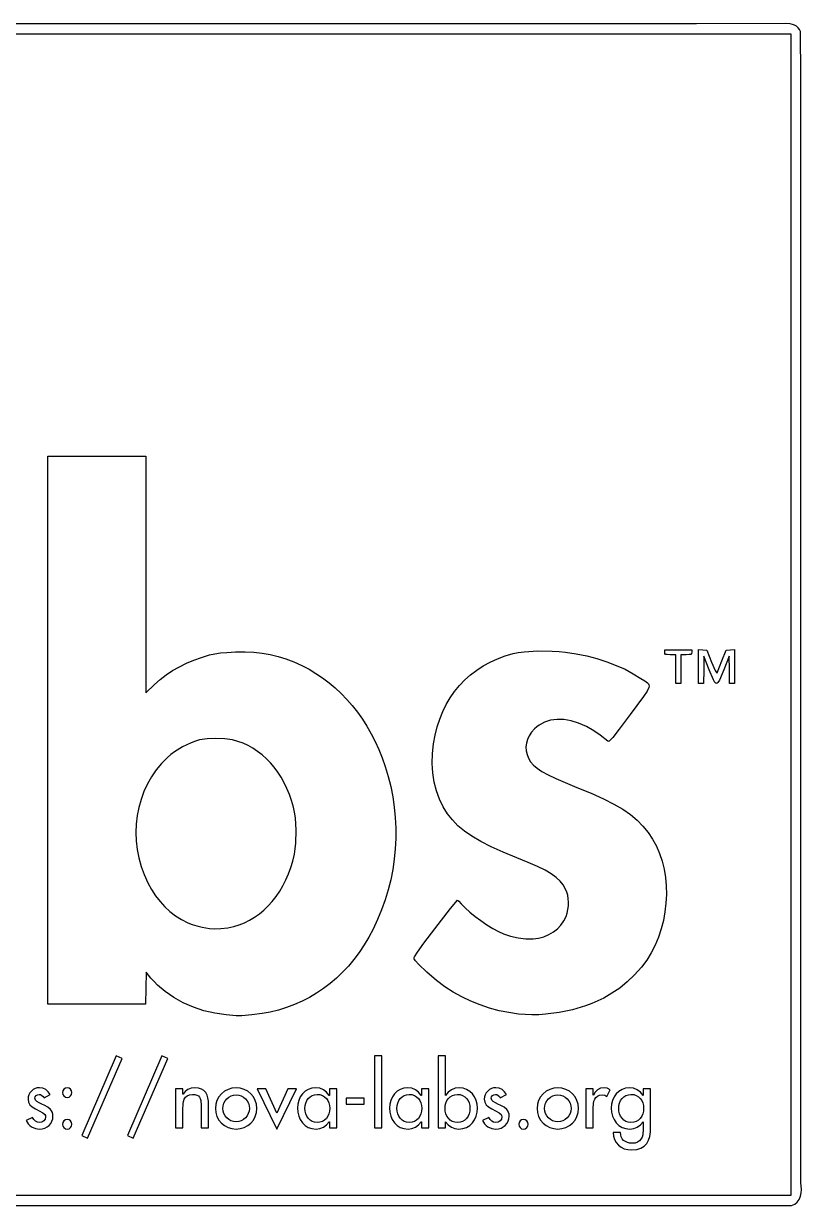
# Model space of a CAD drawing. Extents: x -345 to 336, y -177 to 157.
# Drawn here: x 116.1 to 336, y -176.7 to 157.4 of the extents above; entities that cross this region are included whole.
import ezdxf

# ---------------------------------------------------------------- set-up
doc = ezdxf.new("R2010")
doc.units = 0
for name, color, linetype in [('border', 7, 'CONTINUOUS'), ('gray', 7, 'CONTINUOUS'), ('orange', 7, 'CONTINUOUS')]:
    doc.layers.add(name, color=color, linetype=linetype)

msp = doc.modelspace()

# ---------------------------------------------------------------- linework, layer by layer
at = {"layer": 'border', "color": 1}
for p, q in [((230.922695, 157.359684), (-342.18245, 157.342045)), ((281.264281, 157.352064), (230.922695, 157.359684)), ((306.434998, 157.358076), (281.264281, 157.352064)), ((331.605467, 157.439045), (306.434998, 157.358076)), ((331.604197, 157.438975), (331.604197, 157.439031)), ((332.864121, 157.375351), (331.604197, 157.438975)), ((333.489864, 157.228265), (332.864121, 157.375351)), ((334.086426, 157.000207), (333.489864, 157.228265)), ((-341.99099, 154.541752), (333.096221, 154.541752)), ((333.096221, 154.541752), (333.096221, -173.879035)), ((334.633965, 156.688091), (334.086426, 157.000207)), ((335.112727, 156.288823), (334.633965, 156.688091)), ((335.502843, 155.799314), (335.112727, 156.288823)), ((335.784585, 155.216475), (335.502843, 155.799314)), ((335.882657, 142.45955), (335.784585, 155.216475)), ((335.910033, 129.694106), (335.882657, 142.45955)), ((335.923862, 104.160683), (335.910033, 129.694106)), ((335.923862, -33.065493), (335.923862, 104.160683)), ((335.856298, -170.291589), (335.923862, -33.065493)), ((335.993796, -171.207654), (335.856298, -170.291589)), ((335.764801, -174.146886), (335.968199, -173.183972)), ((335.968199, -173.183972), (336.037823, -172.187982)), ((336.037823, -172.187982), (335.993796, -171.207654)), ((333.096221, -173.879035), (-341.99099, -173.879035)), ((-60.895202, -176.703255), (333.210464, -176.694506)), ((333.210464, -176.694506), (334.150434, -176.350562)), ((334.150434, -176.350562), (334.876055, -175.778836)), ((334.876055, -175.778836), (335.407452, -175.028068)), ((335.407452, -175.028068), (335.764801, -174.146886))]:
    msp.add_line(p, q, dxfattribs=at)
at = {"layer": 'gray', "color": 7}
for p, q in [((297.402419, -20.294994), (297.402419, -19.589438)), ((297.402419, -19.589438), (301.212419, -19.589438)), ((301.212419, -19.589438), (305.022419, -19.589438)), ((305.022419, -19.589438), (305.022419, -20.294994)), ((306.997975, -24.370904), (306.997975, -19.556898)), ((306.997975, -19.556898), (308.158896, -19.643681)), ((308.158896, -19.643681), (309.319789, -19.730465)), ((309.319789, -19.730465), (310.674653, -23.117131)), ((313.588174, -22.693883), (314.808926, -19.730549)), ((314.808926, -19.730549), (315.983451, -19.643766)), ((315.983451, -19.643766), (317.157975, -19.556983)), ((317.157975, -19.556983), (317.157975, -24.370988)), ((297.438572, -20.686662), (297.402419, -20.294994)), ((297.628197, -20.897905), (297.438572, -20.686662)), ((298.092989, -20.984096), (297.628197, -20.897905)), ((298.954642, -21.000465), (298.092989, -20.984096)), ((300.506864, -21.000465), (298.954642, -21.000465)), ((300.506864, -25.092687), (300.506864, -21.000465)), ((303.470197, -21.000465), (301.917975, -21.000465)), ((301.917975, -21.000465), (301.917975, -25.092687)), ((304.33185, -20.984096), (303.470197, -21.000465)), ((304.796642, -20.897905), (304.33185, -20.984096)), ((304.986267, -20.686662), (304.796642, -20.897905)), ((305.022419, -20.294994), (304.986267, -20.686662)), ((308.443658, -21.423883), (308.426443, -25.304438)), ((309.939775, -25.233883), (308.443658, -21.423883)), ((310.674653, -23.117131), (311.701829, -25.451024)), ((312.198456, -26.080549), (313.588174, -22.693883)), ((315.605753, -21.435651), (314.072919, -25.323262)), ((315.684267, -25.310337), (315.605753, -21.435651)), ((300.506864, -29.184909), (300.506864, -25.092687)), ((300.506864, -25.092687), (300.506864, -25.092687)), ((301.917975, -25.092687), (301.917975, -29.184909)), ((306.998116, -24.370988), (306.997975, -24.370988)), ((306.998116, -29.184994), (306.998116, -24.370988)), ((308.426443, -25.304438), (308.409227, -29.184994)), ((311.159511, -28.140066), (309.939775, -25.233883)), ((311.701829, -25.451024), (312.031493, -26.008046)), ((312.031493, -26.008046), (312.137185, -26.108489)), ((312.137185, -26.108489), (312.198456, -26.080549)), ((314.072919, -25.323262), (312.867858, -28.176981)), ((315.762781, -29.184994), (315.684267, -25.310337)), ((317.157975, -24.370988), (317.157975, -29.184994)), ((301.212419, -29.184909), (300.506864, -29.184909)), ((301.917975, -29.184909), (301.212419, -29.184909)), ((307.703672, -29.184994), (306.998116, -29.184994)), ((308.409227, -29.184994), (307.703672, -29.184994)), ((311.610841, -28.869752), (311.159511, -28.140066)), ((311.81644, -29.054184), (311.610841, -28.869752)), ((312.01614, -29.118502), (311.81644, -29.054184)), ((312.21553, -29.06282), (312.01614, -29.118502)), ((312.420226, -28.887249), (312.21553, -29.06282)), ((312.867858, -28.176981), (312.420226, -28.887249)), ((316.460378, -29.184994), (315.762781, -29.184994)), ((317.157975, -29.184994), (316.460378, -29.184994)), ((142.320614, -134.415021), (132.576389, -156.949477)), ((134.239147, -157.699342), (144.006948, -135.164913)), ((144.006948, -135.164913), (142.320614, -134.415021)), ((155.222346, -134.415021), (145.478144, -156.949477)), ((147.140885, -157.699342), (156.908709, -135.164913)), ((156.908709, -135.164913), (155.222346, -134.415021)), ((217.420653, -134.415021), (215.312538, -134.415021)), ((215.312538, -134.415021), (215.312538, -154.747692)), ((217.420653, -154.747692), (217.420653, -134.415021)), ((235.417202, -134.415021), (233.309087, -134.415021)), ((233.309087, -134.415021), (233.309087, -154.747692)), ((235.417202, -145.61182), (235.417202, -134.415021)), ((119.966887, -143.515079), (119.371722, -143.688504)), ((120.610393, -143.457251), (119.966887, -143.515079)), ((121.544261, -143.583151), (120.610393, -143.457251)), ((122.378591, -143.960877), (121.544261, -143.583151)), ((127.930707, -143.559754), (127.491609, -143.867207)), ((128.451661, -143.457251), (127.930707, -143.559754)), ((128.973148, -143.559754), (128.451661, -143.457251)), ((128.451661, -143.457251), (128.451661, -143.457251)), ((129.41243, -143.867207), (128.973148, -143.559754)), ((163.541947, -143.574402), (162.607904, -143.925825)), ((164.540506, -143.457251), (163.541947, -143.574402)), ((165.573665, -143.545079), (164.540506, -143.457251)), ((166.425609, -143.80859), (165.573665, -143.545079)), ((175.050348, -143.568503), (173.943755, -143.902259)), ((176.215559, -143.457251), (175.050348, -143.568503)), ((177.395615, -143.568503), (176.215559, -143.457251)), ((176.215559, -143.457251), (176.215559, -143.457251)), ((178.499527, -143.902259), (177.395615, -143.568503)), ((197.616866, -143.571438), (196.60366, -143.914028)), ((198.735707, -143.457251), (197.616866, -143.571438)), ((199.874672, -143.600677), (198.735707, -143.457251)), ((200.90244, -144.030924), (199.874672, -143.600677)), ((223.649128, -143.571438), (222.635894, -143.914028)), ((224.76797, -143.457251), (223.649128, -143.571438)), ((225.906906, -143.600677), (224.76797, -143.457251)), ((226.934703, -144.030924), (225.906906, -143.600677)), ((238.143469, -143.600677), (237.1157, -144.030924)), ((239.282433, -143.457251), (238.143469, -143.600677)), ((240.383579, -143.574402), (239.282433, -143.457251)), ((241.390887, -143.925825), (240.383579, -143.574402)), ((248.984358, -143.515079), (248.38918, -143.688504)), ((249.627853, -143.457251), (248.984358, -143.515079)), ((250.561698, -143.583151), (249.627853, -143.457251)), ((251.396032, -143.960877), (250.561698, -143.583151)), ((266.003064, -143.568503), (264.89647, -143.902259)), ((267.168303, -143.457251), (266.003064, -143.568503)), ((268.348358, -143.568503), (267.168303, -143.457251)), ((267.168303, -143.457251), (267.168303, -143.457251)), ((269.452271, -143.902259), (268.348358, -143.568503)), ((279.271628, -143.597826), (278.425498, -144.019494)), ((280.240892, -143.457251), (279.271628, -143.597826)), ((281.119253, -143.591815), (280.240892, -143.457251)), ((281.974414, -143.995534), (281.119253, -143.591815)), ((286.344625, -143.574402), (285.337459, -143.925825)), ((287.445236, -143.457251), (286.344625, -143.574402)), ((288.584172, -143.600677), (287.445236, -143.457251)), ((289.61194, -144.030924), (288.584172, -143.600677)), ((117.437095, -146.00061), (117.377808, -146.642637)), ((117.377808, -146.642637), (117.50666, -147.559295)), ((117.61496, -145.40989), (117.437095, -146.00061)), ((117.911403, -144.870423), (117.61496, -145.40989)), ((118.326422, -144.382263), (117.911403, -144.870423)), ((118.8249, -143.977584), (118.326422, -144.382263)), ((119.371722, -143.688504), (118.8249, -143.977584)), ((119.345095, -146.408901), (119.432931, -145.995812)), ((119.470997, -146.921106), (119.345095, -146.408901)), ((119.432931, -145.995812), (119.696447, -145.647211)), ((119.848712, -147.333912), (119.470997, -146.921106)), ((119.696447, -145.647211), (120.071298, -145.409975)), ((120.071298, -145.409975), (120.493155, -145.330896)), ((120.493155, -145.330896), (120.923764, -145.398263)), ((120.923764, -145.398263), (121.324892, -145.60039)), ((121.324892, -145.60039), (121.661496, -145.907956)), ((121.661496, -145.907956), (121.898565, -146.291666)), ((121.898565, -146.291666), (123.608505, -145.378056)), ((123.078342, -144.566977), (122.378591, -143.960877)), ((123.608505, -145.378056), (123.078342, -144.566977)), ((127.192975, -144.30928), (127.093432, -144.815474)), ((127.093432, -144.815474), (127.192975, -145.336964)), ((127.491609, -143.867207), (127.192975, -144.30928)), ((127.192975, -145.336964), (127.491609, -145.776243)), ((127.491609, -145.776243), (127.930707, -146.074891)), ((127.930707, -146.074891), (128.451661, -146.17443)), ((128.451661, -146.17443), (128.973148, -146.074891)), ((128.973148, -146.074891), (129.41243, -145.776243)), ((129.711058, -144.30928), (129.41243, -143.867207)), ((129.41243, -145.776243), (129.711058, -145.336964)), ((129.810606, -144.815474), (129.711058, -144.30928)), ((129.711058, -145.336964), (129.810606, -144.815474)), ((161.190697, -143.785363), (159.082582, -143.785363)), ((159.082582, -143.785363), (159.082582, -154.747692)), ((161.190697, -145.260821), (161.190697, -143.785363)), ((161.237151, -145.260821), (161.190697, -145.260821)), ((161.814324, -144.493882), (161.237151, -145.260821)), ((161.354753, -147.337045), (161.553833, -146.701622)), ((161.553833, -146.701622), (161.88169, -146.142257)), ((162.607904, -143.925825), (161.814324, -144.493882)), ((161.88169, -146.142257), (162.373434, -145.705829)), ((162.373434, -145.705829), (163.043881, -145.424622)), ((163.043881, -145.424622), (163.907876, -145.330896)), ((163.907876, -145.330896), (164.592265, -145.378479)), ((164.592265, -145.378479), (165.146352, -145.521227)), ((165.146352, -145.521227), (165.570194, -145.75914)), ((165.570194, -145.75914), (165.863733, -146.092219)), ((165.863733, -146.092219), (166.063574, -146.526305)), ((166.063574, -146.526305), (166.206322, -147.067297)), ((167.10791, -144.233137), (166.425609, -143.80859)), ((167.632278, -144.804044), (167.10791, -144.233137)), ((168.010174, -145.500851), (167.632278, -144.804044)), ((168.253139, -146.303096), (168.010174, -145.500851)), ((168.384739, -147.207928), (168.253139, -146.303096)), ((170.804823, -147.005801), (170.470785, -148.109713)), ((171.340876, -146.007327), (170.804823, -147.005801)), ((172.058313, -145.143586), (171.340876, -146.007327)), ((172.933738, -144.435095), (172.058313, -145.143586)), ((173.943755, -143.902259), (172.933738, -144.435095)), ((173.109252, -147.17265), (173.568823, -146.595816)), ((173.568823, -146.595816), (174.127905, -146.118663)), ((174.127905, -146.118663), (174.775125, -145.764446)), ((174.775125, -145.764446), (175.480878, -145.544906)), ((175.480878, -145.544906), (176.215559, -145.471725)), ((176.215559, -145.471725), (176.965452, -145.544906)), ((176.215559, -145.471725), (176.215559, -145.471725)), ((176.965452, -145.544906), (177.668157, -145.764446)), ((177.668157, -145.764446), (178.30931, -146.118663)), ((178.30931, -146.118663), (178.874488, -146.595816)), ((179.500965, -144.435095), (178.499527, -143.902259)), ((178.874488, -146.595816), (179.340126, -147.17265)), ((180.373539, -145.143586), (179.500965, -144.435095)), ((181.090892, -146.007327), (180.373539, -145.143586)), ((181.626691, -147.005801), (181.090892, -146.007327)), ((181.960418, -148.109713), (181.626691, -147.005801)), ((184.580118, -143.785363), (182.213939, -143.785363)), ((182.213939, -143.785363), (187.718344, -155.122286)), ((187.718344, -150.625131), (184.580118, -143.785363)), ((187.718344, -155.122286), (193.24705, -143.785363)), ((190.88087, -143.785363), (187.718344, -150.625131)), ((193.24705, -143.785363), (190.88087, -143.785363)), ((194.364, -146.045681), (193.921871, -147.029394)), ((194.964118, -145.178976), (194.364, -146.045681)), ((195.713559, -144.45866), (194.964118, -145.178976)), ((196.60366, -143.914028), (195.713559, -144.45866)), ((196.20042, -147.09868), (196.615456, -146.490378)), ((196.615456, -146.490378), (197.128593, -145.983112)), ((197.128593, -145.983112), (197.719369, -145.620767)), ((197.719369, -145.620767), (198.387812, -145.403371)), ((198.387812, -145.403371), (199.133895, -145.330896)), ((199.133895, -145.330896), (199.911332, -145.401904)), ((199.911332, -145.401904), (200.603821, -145.614953)), ((200.603821, -145.614953), (201.211304, -145.970045)), ((201.795476, -144.712999), (200.90244, -144.030924)), ((201.211304, -145.970045), (201.733839, -146.467151)), ((201.733839, -146.467151), (202.153842, -147.0682)), ((202.530185, -145.61182), (201.795476, -144.712999)), ((202.577373, -145.61182), (202.530185, -145.61182)), ((204.685488, -143.785363), (202.577373, -143.785363)), ((202.577373, -143.785363), (202.577373, -145.61182)), ((204.685488, -154.747692), (204.685488, -143.785363)), ((207.324012, -146.361713), (207.324012, -148.118829)), ((212.453824, -146.361713), (207.324012, -146.361713)), ((212.453824, -148.118829), (212.453824, -146.361713)), ((220.396263, -146.045681), (219.954105, -147.029394)), ((220.99638, -145.178976), (220.396263, -146.045681)), ((221.745821, -144.45866), (220.99638, -145.178976)), ((222.635894, -143.914028), (221.745821, -144.45866)), ((222.232683, -147.09868), (222.647691, -146.490378)), ((222.647691, -146.490378), (223.160827, -145.983112)), ((223.160827, -145.983112), (223.751603, -145.620767)), ((223.751603, -145.620767), (224.420046, -145.403371)), ((224.420046, -145.403371), (225.166129, -145.330896)), ((225.166129, -145.330896), (225.943566, -145.401904)), ((225.943566, -145.401904), (226.636055, -145.614953)), ((226.636055, -145.614953), (227.243538, -145.970045)), ((227.827738, -144.712999), (226.934703, -144.030924)), ((227.243538, -145.970045), (227.766073, -146.467151)), ((227.766073, -146.467151), (228.186076, -147.0682)), ((228.562419, -145.61182), (227.827738, -144.712999)), ((228.609607, -145.61182), (228.562419, -145.61182)), ((230.717722, -143.785363), (228.609607, -143.785363)), ((228.609607, -143.785363), (228.609607, -145.61182)), ((230.717722, -154.747692), (230.717722, -143.785363)), ((235.464361, -145.61182), (235.417202, -145.61182)), ((236.216766, -144.712999), (235.464361, -145.61182)), ((235.83427, -147.09868), (236.249278, -146.490378)), ((237.1157, -144.030924), (236.216766, -144.712999)), ((236.249278, -146.490378), (236.762358, -145.983112)), ((236.762358, -145.983112), (237.353021, -145.620767)), ((237.353021, -145.620767), (238.021238, -145.403371)), ((238.021238, -145.403371), (238.76701, -145.330896)), ((238.76701, -145.330896), (239.544476, -145.401904)), ((239.544476, -145.401904), (240.237021, -145.614953)), ((240.237021, -145.614953), (240.844618, -145.970045)), ((240.844618, -145.970045), (241.367293, -146.467151)), ((241.367293, -146.467151), (241.787466, -147.0682)), ((242.280988, -144.476384), (241.390887, -143.925825)), ((243.030429, -145.190773), (242.280988, -144.476384)), ((243.630546, -146.048616), (243.030429, -145.190773)), ((244.072675, -147.029394), (243.630546, -146.048616)), ((246.454546, -146.00061), (246.395251, -146.642637)), ((246.395251, -146.642637), (246.524114, -147.559295)), ((246.632403, -145.40989), (246.454546, -146.00061)), ((246.928849, -144.870423), (246.632403, -145.40989)), ((247.343885, -144.382263), (246.928849, -144.870423)), ((247.842374, -143.977584), (247.343885, -144.382263)), ((248.38918, -143.688504), (247.842374, -143.977584)), ((248.362538, -146.408901), (248.450394, -145.995812)), ((248.488437, -146.921106), (248.362538, -146.408901)), ((248.450394, -145.995812), (248.713904, -145.647211)), ((248.866163, -147.333912), (248.488437, -146.921106)), ((248.713904, -145.647211), (249.088752, -145.409975)), ((249.088752, -145.409975), (249.51059, -145.330896)), ((249.51059, -145.330896), (249.941204, -145.398263)), ((249.941204, -145.398263), (250.342327, -145.60039)), ((250.342327, -145.60039), (250.678933, -145.907956)), ((250.678933, -145.907956), (250.916, -146.291666)), ((250.916, -146.291666), (252.625956, -145.378056)), ((252.095802, -144.566977), (251.396032, -143.960877)), ((252.625956, -145.378056), (252.095802, -144.566977)), ((261.757538, -147.005801), (261.423528, -148.109713)), ((262.293591, -146.007327), (261.757538, -147.005801)), ((263.011028, -145.143586), (262.293591, -146.007327)), ((263.886453, -144.435095), (263.011028, -145.143586)), ((264.89647, -143.902259), (263.886453, -144.435095)), ((264.061967, -147.17265), (264.521538, -146.595816)), ((264.521538, -146.595816), (265.080648, -146.118663)), ((265.080648, -146.118663), (265.727869, -145.764446)), ((265.727869, -145.764446), (266.433622, -145.544906)), ((266.433622, -145.544906), (267.168303, -145.471725)), ((267.168303, -145.471725), (267.918167, -145.544906)), ((267.168303, -145.471725), (267.168303, -145.471725)), ((267.918167, -145.544906), (268.620872, -145.764446)), ((268.620872, -145.764446), (269.262025, -146.118663)), ((269.262025, -146.118663), (269.827203, -146.595816)), ((270.45368, -144.435095), (269.452271, -143.902259)), ((269.827203, -146.595816), (270.292841, -147.17265)), ((271.326254, -145.143586), (270.45368, -144.435095)), ((272.043607, -146.007327), (271.326254, -145.143586)), ((272.579406, -147.005801), (272.043607, -146.007327)), ((272.913134, -148.109713), (272.579406, -147.005801)), ((277.172008, -143.785363), (275.063893, -143.785363)), ((275.063893, -143.785363), (275.063893, -154.747692)), ((277.172008, -145.565367), (277.172008, -143.785363)), ((277.242789, -145.565367), (277.172008, -145.565367)), ((277.737553, -144.687063), (277.242789, -145.565367)), ((277.400326, -147.281024), (277.617016, -146.701283)), ((277.617016, -146.701283), (277.939144, -146.203556)), ((278.425498, -144.019494), (277.737553, -144.687063)), ((277.939144, -146.203556), (278.390136, -145.811267)), ((278.390136, -145.811267), (278.981645, -145.556618)), ((278.981645, -145.556618), (279.72547, -145.471725)), ((279.72547, -145.471725), (280.433904, -145.582893)), ((280.433904, -145.582893), (281.013645, -145.916366)), ((281.013645, -145.916366), (281.974414, -143.995534)), ((283.097207, -146.048616), (282.654965, -147.029394)), ((283.697578, -145.190773), (283.097207, -146.048616)), ((284.447302, -144.476384), (283.697578, -145.190773)), ((285.337459, -143.925825), (284.447302, -144.476384)), ((284.933712, -147.09868), (285.348889, -146.490378)), ((285.348889, -146.490378), (285.862138, -145.983112)), ((285.862138, -145.983112), (286.452914, -145.620767)), ((286.452914, -145.620767), (287.121188, -145.403371)), ((287.121188, -145.403371), (287.866988, -145.330896)), ((287.866988, -145.330896), (288.644454, -145.401904)), ((288.644454, -145.401904), (289.336999, -145.614953)), ((289.336999, -145.614953), (289.944596, -145.970045)), ((290.510874, -144.724796), (289.61194, -144.030924)), ((289.944596, -145.970045), (290.467271, -146.467151)), ((290.467271, -146.467151), (290.887444, -147.0682)), ((291.263279, -145.659008), (290.510874, -144.724796)), ((291.310466, -145.659008), (291.263279, -145.659008)), ((293.418582, -143.785363), (291.310466, -143.785363)), ((291.310466, -143.785363), (291.310466, -145.659008)), ((293.418582, -154.536816), (293.418582, -143.785363)), ((117.50666, -147.559295), (117.893219, -148.247494)), ((117.893219, -148.247494), (118.549098, -148.824384)), ((118.549098, -148.824384), (119.485921, -149.407004)), ((119.485921, -149.407004), (121.546854, -150.507896)), ((120.495924, -147.723351), (119.848712, -147.333912)), ((121.430333, -148.165311), (120.495924, -147.723351)), ((121.898565, -148.376187), (121.430333, -148.165311)), ((122.946631, -148.956097), (121.898565, -148.376187)), ((123.748972, -149.61788), (122.946631, -148.956097)), ((124.046237, -149.998513), (123.748972, -149.61788)), ((124.258572, -150.437651), (124.046237, -149.998513)), ((161.190697, -149.711522), (161.249315, -148.001594)), ((161.190697, -154.747692), (161.190697, -149.711522)), ((161.249315, -148.001594), (161.354753, -147.337045)), ((166.206322, -147.067297), (166.32051, -148.469828)), ((166.32051, -148.469828), (166.32051, -154.747692)), ((168.428625, -148.21247), (168.384739, -147.207928)), ((168.428625, -154.747692), (168.428625, -148.21247)), ((170.470785, -148.109713), (170.359448, -149.289769)), ((170.359448, -149.289769), (170.470785, -150.469824)), ((172.467564, -149.289769), (172.540828, -148.537392)), ((172.540828, -150.027864), (172.467564, -149.289769)), ((172.540828, -148.537392), (172.760651, -147.825741)), ((172.760651, -150.742366), (172.540828, -150.027864)), ((172.760651, -147.825741), (173.109252, -147.17265)), ((179.340126, -147.17265), (179.682631, -147.825741)), ((179.890375, -150.027864), (179.670834, -150.742366)), ((179.682631, -147.825741), (179.893338, -148.537392)), ((179.963555, -149.289769), (179.890375, -150.027864)), ((179.893338, -148.537392), (179.963555, -149.289769)), ((182.07167, -149.289769), (181.960418, -148.109713)), ((181.960418, -150.469824), (182.07167, -149.289769)), ((193.649498, -148.092215), (193.558708, -149.196127)), ((193.558708, -149.196127), (193.646563, -150.343756)), ((193.646563, -150.343756), (193.910074, -151.444705)), ((193.921871, -147.029394), (193.649498, -148.092215)), ((195.666823, -149.266175), (195.726118, -148.486592)), ((195.725384, -150.056849), (195.666823, -149.266175)), ((195.901124, -150.788905), (195.725384, -150.056849)), ((195.726118, -148.486592), (195.903974, -147.764075)), ((195.903974, -147.764075), (196.20042, -147.09868)), ((202.153842, -147.0682), (202.453872, -147.735063)), ((202.453872, -147.735063), (202.633874, -148.467712)), ((202.634579, -150.076012), (202.456723, -150.818397)), ((202.633874, -148.467712), (202.693874, -149.266175)), ((202.693874, -149.266175), (202.634579, -150.076012)), ((207.324012, -148.118829), (212.453824, -148.118829)), ((219.681761, -148.092215), (219.59097, -149.196127)), ((219.59097, -149.196127), (219.678798, -150.343756)), ((219.678798, -150.343756), (219.942308, -151.444705)), ((219.954105, -147.029394), (219.681761, -148.092215)), ((221.699085, -149.266175), (221.75838, -148.486592)), ((221.757646, -150.056849), (221.699085, -149.266175)), ((221.933386, -150.788905), (221.757646, -150.056849)), ((221.75838, -148.486592), (221.936237, -147.764075)), ((221.936237, -147.764075), (222.232683, -147.09868)), ((228.186076, -147.0682), (228.486106, -147.735063)), ((228.486106, -147.735063), (228.666108, -148.467712)), ((228.666842, -150.076012), (228.488957, -150.818397)), ((228.666108, -148.467712), (228.726136, -149.266175)), ((228.726136, -149.266175), (228.666842, -150.076012)), ((235.300672, -149.266175), (235.359967, -148.486592)), ((235.359234, -150.056849), (235.300672, -149.266175)), ((235.534889, -150.788905), (235.359234, -150.056849)), ((235.359967, -148.486592), (235.537824, -147.764075)), ((235.537824, -147.764075), (235.83427, -147.09868)), ((241.787466, -147.0682), (242.087609, -147.735063)), ((242.087609, -147.735063), (242.267695, -148.467712)), ((242.268429, -150.076012), (242.090544, -150.818397)), ((242.267695, -148.467712), (242.327724, -149.266175)), ((242.327724, -149.266175), (242.268429, -150.076012)), ((244.34502, -148.092215), (244.072675, -147.029394)), ((244.084472, -151.468298), (244.347983, -150.361423)), ((244.435839, -149.196127), (244.34502, -148.092215)), ((244.347983, -150.361423), (244.435839, -149.196127)), ((246.524114, -147.559295), (246.910674, -148.247494)), ((246.910674, -148.247494), (247.566558, -148.824384)), ((247.566558, -148.824384), (248.503367, -149.407004)), ((248.503367, -149.407004), (250.564294, -150.507896)), ((249.513384, -147.723351), (248.866163, -147.333912)), ((250.447793, -148.165311), (249.513384, -147.723351)), ((250.916, -148.376187), (250.447793, -148.165311)), ((251.96406, -148.956097), (250.916, -148.376187)), ((252.766418, -149.61788), (251.96406, -148.956097)), ((253.063683, -149.998513), (252.766418, -149.61788)), ((253.276027, -150.437651), (253.063683, -149.998513)), ((261.423528, -148.109713), (261.312192, -149.289769)), ((261.312192, -149.289769), (261.423528, -150.469824)), ((263.420307, -149.289769), (263.493572, -148.537392)), ((263.493572, -150.027864), (263.420307, -149.289769)), ((263.493572, -148.537392), (263.713395, -147.825741)), ((263.713395, -150.742366), (263.493572, -150.027864)), ((263.713395, -147.825741), (264.061967, -147.17265)), ((270.292841, -147.17265), (270.635346, -147.825741)), ((270.84309, -150.027864), (270.623549, -150.742366)), ((270.635346, -147.825741), (270.846053, -148.537392)), ((270.916298, -149.289769), (270.84309, -150.027864)), ((270.846053, -148.537392), (270.916298, -149.289769)), ((273.024414, -149.289769), (272.913134, -148.109713)), ((272.913134, -150.469824), (273.024414, -149.289769)), ((277.172008, -149.359816), (277.265649, -147.919382)), ((277.172008, -154.747692), (277.172008, -149.359816)), ((277.265649, -147.919382), (277.400326, -147.281024)), ((282.382592, -148.092215), (282.291801, -149.196127)), ((282.291801, -149.196127), (282.379657, -150.358488)), ((282.379657, -150.358488), (282.643168, -151.456502)), ((282.654965, -147.029394), (282.382592, -148.092215)), ((284.399917, -149.266175), (284.45924, -148.486592)), ((284.458478, -150.056849), (284.399917, -149.266175)), ((284.634218, -150.788905), (284.458478, -150.056849)), ((284.45924, -148.486592), (284.637181, -147.764075)), ((284.637181, -147.764075), (284.933712, -147.09868)), ((290.887444, -147.0682), (291.187587, -147.735063)), ((291.187587, -147.735063), (291.367673, -148.467712)), ((291.368407, -150.076012), (291.190522, -150.818397)), ((291.367673, -148.467712), (291.427702, -149.266175)), ((291.427702, -149.266175), (291.368407, -150.076012)), ((118.665981, -151.843231), (116.862394, -152.663171)), ((116.862394, -152.663171), (117.114247, -153.196853)), ((117.114247, -153.196853), (117.448042, -153.673357)), ((117.448042, -153.673357), (117.863775, -154.092739)), ((119.061117, -152.443376), (118.665981, -151.843231)), ((119.497359, -152.885506), (119.061117, -152.443376)), ((120.015629, -153.15785), (119.497359, -152.885506)), ((120.656858, -153.248641), (120.015629, -153.15785)), ((121.303979, -153.140239), (120.656858, -153.248641)), ((121.839948, -152.815091), (121.303979, -153.140239)), ((121.546854, -150.507896), (122.144477, -151.03472)), ((122.20023, -152.32013), (121.839948, -152.815091)), ((122.144477, -151.03472), (122.276362, -151.324619)), ((122.320329, -151.702402), (122.20023, -152.32013)), ((122.276362, -151.324619), (122.320329, -151.702402)), ((123.31577, -154.091808), (123.784352, -153.55584)), ((123.784352, -153.55584), (124.13571, -152.932326)), ((124.13571, -152.932326), (124.355256, -152.238483)), ((124.385973, -150.935322), (124.258572, -150.437651)), ((124.355256, -152.238483), (124.428445, -151.491525)), ((124.428445, -151.491525), (124.385973, -150.935322)), ((127.192975, -153.257333), (127.093432, -153.764063)), ((127.491609, -152.815091), (127.192975, -153.257333)), ((127.930707, -152.50761), (127.491609, -152.815091)), ((128.451661, -152.405107), (127.930707, -152.50761)), ((128.973148, -152.50761), (128.451661, -152.405107)), ((128.451661, -152.405107), (128.451661, -152.405107)), ((129.41243, -152.815091), (128.973148, -152.50761)), ((129.711058, -153.257333), (129.41243, -152.815091)), ((129.810606, -153.764063), (129.711058, -153.257333)), ((170.470785, -150.469824), (170.804823, -151.573737)), ((170.804823, -151.573737), (171.340876, -152.572211)), ((171.340876, -152.572211), (172.058313, -153.435952)), ((172.058313, -153.435952), (172.933738, -154.144471)), ((173.109252, -151.401101), (172.760651, -150.742366)), ((173.568823, -151.971924), (173.109252, -151.401101)), ((174.12497, -152.443179), (173.568823, -151.971924)), ((174.763328, -152.803294), (174.12497, -152.443179)), ((175.466118, -153.031697), (174.763328, -152.803294)), ((176.215559, -153.107812), (175.466118, -153.031697)), ((176.965452, -153.031697), (176.215559, -153.107812)), ((177.668157, -152.803294), (176.965452, -153.031697)), ((178.306346, -152.443179), (177.668157, -152.803294)), ((178.862691, -151.971924), (178.306346, -152.443179)), ((179.322431, -151.401101), (178.862691, -151.971924)), ((179.670834, -150.742366), (179.322431, -151.401101)), ((179.500965, -154.144471), (180.373539, -153.435952)), ((180.373539, -153.435952), (181.090892, -152.572211)), ((181.090892, -152.572211), (181.626691, -151.573737)), ((181.626691, -151.573737), (181.960418, -150.469824)), ((193.910074, -151.444705), (194.343455, -152.460874)), ((194.343455, -152.460874), (194.940891, -153.354079)), ((194.940891, -153.354079), (195.696428, -154.094969)), ((196.193986, -151.462428), (195.901124, -150.788905)), ((196.604026, -152.077362), (196.193986, -151.462428)), ((197.113579, -152.589793), (196.604026, -152.077362)), ((197.70506, -152.955807), (197.113579, -152.589793)), ((198.378499, -153.175432), (197.70506, -152.955807)), ((199.133895, -153.248641), (198.378499, -153.175432)), ((199.920617, -153.1769), (199.133895, -153.248641)), ((199.133895, -153.248641), (199.133895, -153.248641)), ((200.618101, -152.961734), (199.920617, -153.1769)), ((201.226318, -152.603086), (200.618101, -152.961734)), ((201.745269, -152.100956), (201.226318, -152.603086)), ((202.160276, -151.493388), (201.745269, -152.100956)), ((201.798439, -153.898345), (202.530185, -153.037764)), ((202.456723, -150.818397), (202.160276, -151.493388)), ((202.530185, -153.037764), (202.577373, -153.037764)), ((202.577373, -153.037764), (202.577373, -154.747692)), ((219.942308, -151.444705), (220.375689, -152.460874)), ((220.375689, -152.460874), (220.973153, -153.354079)), ((220.973153, -153.354079), (221.728662, -154.094969)), ((222.226248, -151.462428), (221.933386, -150.788905)), ((222.636261, -152.077362), (222.226248, -151.462428)), ((223.145813, -152.589793), (222.636261, -152.077362)), ((223.737322, -152.955807), (223.145813, -152.589793)), ((224.410761, -153.175432), (223.737322, -152.955807)), ((225.166129, -153.248641), (224.410761, -153.175432)), ((225.95288, -153.1769), (225.166129, -153.248641)), ((225.166129, -153.248641), (225.166129, -153.248641)), ((226.650364, -152.961734), (225.95288, -153.1769)), ((227.258553, -152.603086), (226.650364, -152.961734)), ((227.777503, -152.100956), (227.258553, -152.603086)), ((228.192511, -151.493388), (227.777503, -152.100956)), ((227.830674, -153.898345), (228.562419, -153.037764)), ((228.488957, -150.818397), (228.192511, -151.493388)), ((228.562419, -153.037764), (228.609607, -153.037764)), ((228.609607, -153.037764), (228.609607, -154.747692)), ((235.417202, -154.747692), (235.417202, -153.037764)), ((235.417202, -153.037764), (235.464361, -153.037764)), ((235.464361, -153.037764), (236.19907, -153.898345)), ((235.827638, -151.462428), (235.534889, -150.788905)), ((236.237481, -152.077362), (235.827638, -151.462428)), ((236.746892, -152.589793), (236.237481, -152.077362)), ((237.338289, -152.955807), (236.746892, -152.589793)), ((238.011643, -153.175432), (237.338289, -152.955807)), ((238.76701, -153.248641), (238.011643, -153.175432)), ((239.554072, -153.1769), (238.76701, -153.248641)), ((238.76701, -153.248641), (238.76701, -153.248641)), ((240.251753, -152.961734), (239.554072, -153.1769)), ((240.860112, -152.603086), (240.251753, -152.961734)), ((241.37909, -152.100956), (240.860112, -152.603086)), ((241.794098, -151.493388), (241.37909, -152.100956)), ((242.090544, -150.818397), (241.794098, -151.493388)), ((242.315842, -154.097904), (243.065452, -153.365876)), ((243.065452, -153.365876), (243.654027, -152.481533)), ((243.654027, -152.481533), (244.084472, -151.468298)), ((247.683426, -151.843231), (245.879857, -152.663171)), ((245.879857, -152.663171), (246.131684, -153.196853)), ((246.131684, -153.196853), (246.465496, -153.673357)), ((246.465496, -153.673357), (246.881238, -154.092739)), ((248.078566, -152.443376), (247.683426, -151.843231)), ((248.514797, -152.885506), (248.078566, -152.443376)), ((249.03307, -153.15785), (248.514797, -152.885506)), ((249.674307, -153.248641), (249.03307, -153.15785)), ((250.321442, -153.140239), (249.674307, -153.248641)), ((250.857382, -152.815091), (250.321442, -153.140239)), ((250.564294, -150.507896), (251.161928, -151.03472)), ((251.217695, -152.32013), (250.857382, -152.815091)), ((251.161928, -151.03472), (251.293811, -151.324619)), ((251.337781, -151.702402), (251.217695, -152.32013)), ((251.293811, -151.324619), (251.337781, -151.702402)), ((252.333207, -154.091808), (252.801809, -153.55584)), ((252.801809, -153.55584), (253.153147, -152.932326)), ((253.153147, -152.932326), (253.372716, -152.238483)), ((253.403422, -150.935322), (253.276027, -150.437651)), ((253.372716, -152.238483), (253.445896, -151.491525)), ((253.445896, -151.491525), (253.403422, -150.935322)), ((256.210432, -153.257333), (256.110892, -153.764063)), ((256.509052, -152.815091), (256.210432, -153.257333)), ((256.948161, -152.50761), (256.509052, -152.815091)), ((257.469115, -152.405107), (256.948161, -152.50761)), ((257.990605, -152.50761), (257.469115, -152.405107)), ((257.469115, -152.405107), (257.469115, -152.405107)), ((258.429884, -152.815091), (257.990605, -152.50761)), ((258.728504, -153.257333), (258.429884, -152.815091)), ((258.828043, -153.764063), (258.728504, -153.257333)), ((261.423528, -150.469824), (261.757538, -151.573737)), ((261.757538, -151.573737), (262.293591, -152.572211)), ((262.293591, -152.572211), (263.011028, -153.435952)), ((263.011028, -153.435952), (263.886453, -154.144471)), ((264.061967, -151.401101), (263.713395, -150.742366)), ((264.521538, -151.971924), (264.061967, -151.401101)), ((265.077685, -152.443179), (264.521538, -151.971924)), ((265.716072, -152.803294), (265.077685, -152.443179)), ((266.418862, -153.031697), (265.716072, -152.803294)), ((267.168303, -153.107812), (266.418862, -153.031697)), ((267.918167, -153.031697), (267.168303, -153.107812)), ((268.620872, -152.803294), (267.918167, -153.031697)), ((269.259061, -152.443179), (268.620872, -152.803294)), ((269.815406, -151.971924), (269.259061, -152.443179)), ((270.275146, -151.401101), (269.815406, -151.971924)), ((270.623549, -150.742366), (270.275146, -151.401101)), ((270.45368, -154.144471), (271.326254, -153.435952)), ((271.326254, -153.435952), (272.043607, -152.572211)), ((272.043607, -152.572211), (272.579406, -151.573737)), ((272.579406, -151.573737), (272.913134, -150.469824)), ((282.643168, -151.456502), (283.076548, -152.463837)), ((283.076548, -152.463837), (283.673985, -153.354079)), ((283.673985, -153.354079), (284.429522, -154.094969)), ((284.92708, -151.462428), (284.634218, -150.788905)), ((285.33712, -152.077362), (284.92708, -151.462428)), ((285.846672, -152.589793), (285.33712, -152.077362)), ((286.438154, -152.955807), (285.846672, -152.589793)), ((287.111592, -153.175432), (286.438154, -152.955807)), ((287.866988, -153.248641), (287.111592, -153.175432)), ((288.65405, -153.1769), (287.866988, -153.248641)), ((287.866988, -153.248641), (287.866988, -153.248641)), ((289.351731, -152.961734), (288.65405, -153.1769)), ((289.96009, -152.603086), (289.351731, -152.961734)), ((290.479068, -152.100956), (289.96009, -152.603086)), ((290.894076, -151.493388), (290.479068, -152.100956)), ((290.52857, -153.898345), (291.263279, -153.037764)), ((291.190522, -150.818397), (290.894076, -151.493388)), ((291.263279, -153.037764), (291.310466, -153.037764)), ((291.310466, -153.037764), (291.310466, -155.122286)), ((117.863775, -154.092739), (118.361452, -154.454972)), ((118.361452, -154.454972), (119.473946, -154.955464)), ((119.473946, -154.955464), (120.0566, -155.080574)), ((120.0566, -155.080574), (120.656858, -155.122286)), ((120.656858, -155.122286), (121.391996, -155.055004)), ((121.391996, -155.055004), (122.097653, -154.853131)), ((122.097653, -154.853131), (122.747631, -154.528236)), ((122.747631, -154.528236), (123.31577, -154.091808)), ((127.093432, -153.764063), (127.192975, -154.285017)), ((127.192975, -154.285017), (127.491609, -154.724127)), ((127.491609, -154.724127), (127.930707, -155.022746)), ((127.930707, -155.022746), (128.451661, -155.122286)), ((128.451661, -155.122286), (128.973148, -155.022746)), ((128.973148, -155.022746), (129.41243, -154.724127)), ((129.41243, -154.724127), (129.711058, -154.285017)), ((129.711058, -154.285017), (129.810606, -153.764063)), ((132.576389, -156.949477), (134.239147, -157.699342)), ((145.478144, -156.949477), (147.140885, -157.699342)), ((159.082582, -154.747692), (161.190697, -154.747692)), ((166.32051, -154.747692), (168.428625, -154.747692)), ((172.933738, -154.144471), (173.943755, -154.677278)), ((173.943755, -154.677278), (175.050348, -155.011034)), ((175.050348, -155.011034), (176.215559, -155.122286)), ((176.215559, -155.122286), (177.395615, -155.011034)), ((177.395615, -155.011034), (178.499527, -154.677278)), ((178.499527, -154.677278), (179.500965, -154.144471)), ((195.696428, -154.094969), (196.604026, -154.654051)), ((196.604026, -154.654051), (197.646273, -155.00522)), ((197.646273, -155.00522), (198.805783, -155.122286)), ((198.805783, -155.122286), (199.90693, -154.981739)), ((199.90693, -154.981739), (200.914237, -154.560043)), ((200.914237, -154.560043), (201.798439, -153.898345)), ((202.577373, -154.747692), (204.685488, -154.747692)), ((215.312538, -154.747692), (217.420653, -154.747692)), ((221.728662, -154.094969), (222.636261, -154.654051)), ((222.636261, -154.654051), (223.678507, -155.00522)), ((223.678507, -155.00522), (224.838017, -155.122286)), ((224.838017, -155.122286), (225.939164, -154.981739)), ((225.939164, -154.981739), (226.9465, -154.560043)), ((226.9465, -154.560043), (227.830674, -153.898345)), ((228.609607, -154.747692), (230.717722, -154.747692)), ((233.309087, -154.747692), (235.417202, -154.747692)), ((236.19907, -153.898345), (237.092106, -154.560043)), ((237.092106, -154.560043), (238.102377, -154.981739)), ((238.102377, -154.981739), (239.188792, -155.122286)), ((239.188792, -155.122286), (240.351237, -155.00522)), ((240.351237, -155.00522), (241.402345, -154.654051)), ((241.402345, -154.654051), (242.315842, -154.097904)), ((246.881238, -154.092739), (247.378909, -154.454972)), ((247.378909, -154.454972), (248.4914, -154.955464)), ((248.4914, -154.955464), (249.074048, -155.080574)), ((249.074048, -155.080574), (249.674307, -155.122286)), ((249.674307, -155.122286), (250.409439, -155.055004)), ((250.409439, -155.055004), (251.115108, -154.853131)), ((251.115108, -154.853131), (251.765065, -154.528236)), ((251.765065, -154.528236), (252.333207, -154.091808)), ((256.110892, -153.764063), (256.210432, -154.285017)), ((256.210432, -154.285017), (256.509052, -154.724127)), ((256.509052, -154.724127), (256.948161, -155.022746)), ((256.948161, -155.022746), (257.469115, -155.122286)), ((257.469115, -155.122286), (257.990605, -155.022746)), ((257.990605, -155.022746), (258.429884, -154.724127)), ((258.429884, -154.724127), (258.728504, -154.285017)), ((258.728504, -154.285017), (258.828043, -153.764063)), ((263.886453, -154.144471), (264.89647, -154.677278)), ((264.89647, -154.677278), (266.003064, -155.011034)), ((266.003064, -155.011034), (267.168303, -155.122286)), ((267.168303, -155.122286), (268.348358, -155.011034)), ((268.348358, -155.011034), (269.452271, -154.677278)), ((269.452271, -154.677278), (270.45368, -154.144471)), ((275.063893, -154.747692), (277.172008, -154.747692)), ((284.891745, -156.059461), (282.78363, -156.059461)), ((282.78363, -156.059461), (282.895785, -157.147146)), ((284.429522, -154.094969), (285.33712, -154.654051)), ((284.948133, -156.746193), (284.891745, -156.059461)), ((285.117269, -157.353789), (284.948133, -156.746193)), ((285.33712, -154.654051), (286.379367, -155.00522)), ((286.379367, -155.00522), (287.538877, -155.122286)), ((287.538877, -155.122286), (288.625263, -154.981739)), ((288.625263, -154.981739), (289.635534, -154.560043)), ((289.635534, -154.560043), (290.52857, -153.898345)), ((291.169976, -156.75037), (290.979646, -157.420901)), ((291.310466, -155.122286), (291.169976, -156.75037)), ((293.172653, -157.207174), (293.357086, -155.953938)), ((293.357086, -155.953938), (293.418582, -154.536816)), ((282.895785, -157.147146), (283.185035, -158.114858)), ((283.185035, -158.114858), (283.651379, -158.96254)), ((283.651379, -158.96254), (284.294845, -159.690222)), ((284.294845, -159.690222), (285.080298, -160.27445)), ((285.080298, -160.27445), (285.972628, -160.691744)), ((285.399209, -157.882278), (285.117269, -157.353789)), ((285.793897, -158.331632), (285.399209, -157.882278)), ((286.280815, -158.690196), (285.793897, -158.331632)), ((286.839389, -158.946312), (286.280815, -158.690196)), ((287.46962, -159.099982), (286.839389, -158.946312)), ((288.171506, -159.151234), (287.46962, -159.099982)), ((289.029518, -159.07509), (288.171506, -159.151234)), ((289.729204, -158.846688), (289.029518, -159.07509)), ((290.279537, -158.483637), (289.729204, -158.846688)), ((290.689606, -158.003521), (290.279537, -158.483637)), ((290.678176, -160.556983), (291.618004, -159.991805)), ((290.979646, -157.420901), (290.689606, -158.003521)), ((291.618004, -159.991805), (292.329486, -159.233445)), ((292.329486, -159.233445), (292.838897, -158.299374)), ((292.838897, -158.299374), (293.172653, -157.207174)), ((285.972628, -160.691744), (286.971808, -160.942132)), ((286.971808, -160.942132), (288.077865, -161.025585)), ((288.077865, -161.025585), (289.501055, -160.908434)), ((289.501055, -160.908434), (290.678176, -160.556983))]:
    msp.add_line(p, q, dxfattribs=at)
at = {"layer": 'orange', "color": 1}
for p, q in [((122.989306, -42.308214), (122.989306, 35.16178)), ((122.989306, 35.16178), (136.818195, 35.16178)), ((136.818195, 35.16178), (150.64709, 35.16178)), ((150.64709, 35.16178), (150.64709, 1.686364)), ((150.64709, 1.686364), (150.64709, -31.78903)), ((257.648177, -20.184701), (261.500764, -19.938067)), ((261.500764, -19.938067), (265.598377, -19.960927)), ((265.598377, -19.960927), (267.567018, -20.078162)), ((162.15371, -23.395544), (164.237075, -22.515264)), ((164.237075, -22.515264), (166.414363, -21.743838)), ((166.414363, -21.743838), (168.685461, -21.081265)), ((168.685461, -21.081265), (170.227326, -20.723464)), ((170.227326, -20.723464), (171.780254, -20.483998)), ((171.780254, -20.483998), (173.629402, -20.329876)), ((173.629402, -20.329876), (176.059928, -20.228107)), ((176.059928, -20.228107), (178.732826, -20.204118)), ((178.732826, -20.204118), (181.231625, -20.308032)), ((181.231625, -20.308032), (183.596418, -20.548119)), ((183.596418, -20.548119), (185.867376, -20.93259)), ((185.867376, -20.93259), (188.08457, -21.469744)), ((188.08457, -21.469744), (190.288133, -22.167736)), ((190.288133, -22.167736), (192.518197, -23.034892)), ((192.518197, -23.034892), (194.814865, -24.079396)), ((246.093039, -24.139735), (248.057306, -23.072935)), ((248.057306, -23.072935), (250.130341, -22.139457)), ((250.130341, -22.139457), (252.309238, -21.342462)), ((252.309238, -21.342462), (254.591145, -20.685222)), ((254.591145, -20.685222), (255.985803, -20.404214)), ((255.985803, -20.404214), (257.648177, -20.184701)), ((267.567018, -20.078162), (269.390455, -20.26855)), ((269.390455, -20.26855), (272.394993, -20.742344)), ((272.394993, -20.742344), (275.347574, -21.361878)), ((275.347574, -21.361878), (278.225027, -22.119137)), ((278.225027, -22.119137), (281.004182, -23.005992)), ((281.004182, -23.005992), (283.661866, -24.0144)), ((154.760306, -28.004571), (156.467528, -26.68919)), ((156.467528, -26.68919), (158.268868, -25.482549)), ((158.268868, -25.482549), (160.1643, -24.384648)), ((160.1643, -24.384648), (162.15371, -23.395544)), ((194.814865, -24.079396), (196.826968, -25.125566)), ((196.826968, -25.125566), (198.777857, -26.282649)), ((198.777857, -26.282649), (200.665275, -27.547794)), ((240.88127, -28.107356), (242.502157, -26.660149)), ((242.502157, -26.660149), (244.240363, -25.336555)), ((244.240363, -25.336555), (246.093039, -24.139735)), ((283.661866, -24.0144), (286.174998, -25.13629)), ((286.174998, -25.13629), (288.52035, -26.36359)), ((288.52035, -26.36359), (290.674806, -27.688228)), ((150.64709, -31.78903), (153.147265, -29.428636)), ((153.147265, -29.428636), (154.760306, -28.004571)), ((200.665275, -27.547794), (202.486906, -28.918266)), ((202.486906, -28.918266), (204.240438, -30.391268)), ((238.00297, -31.35946), (239.380581, -29.674847)), ((239.380581, -29.674847), (240.88127, -28.107356)), ((290.674806, -27.688228), (291.780609, -28.399033)), ((291.780609, -28.399033), (292.555253, -28.95789)), ((292.555253, -28.95789), (292.803834, -29.229416)), ((292.803834, -29.229416), (292.952142, -29.521798)), ((292.994306, -29.854707), (292.92454, -30.247758)), ((292.952142, -29.521798), (292.994306, -29.854707)), ((204.240438, -30.391268), (205.923583, -31.964036)), ((205.923583, -31.964036), (207.534027, -33.633776)), ((235.62838, -35.067013), (236.751286, -33.157921)), ((236.751286, -33.157921), (238.00297, -31.35946)), ((291.409402, -32.813892), (287.636627, -37.912264)), ((292.425854, -31.292799), (291.409402, -32.813892)), ((292.92454, -30.247758), (292.425854, -31.292799)), ((207.534027, -33.633776), (209.069514, -35.397721)), ((209.069514, -35.397721), (210.5277, -37.25305)), ((234.637159, -37.083462), (235.62838, -35.067013)), ((210.5277, -37.25305), (211.906276, -39.197053)), ((211.906276, -39.197053), (213.203003, -41.22688)), ((233.061118, -41.425564), (233.780446, -39.204052)), ((233.780446, -39.204052), (234.637159, -37.083462)), ((263.447561, -40.065338), (261.915405, -40.887225)), ((265.136971, -39.536538), (263.447561, -40.065338)), ((266.963768, -39.301729), (265.136971, -39.536538)), ((268.908138, -39.361899), (266.963768, -39.301729)), ((270.950185, -39.717922), (268.908138, -39.361899)), ((273.070069, -40.370702), (270.950185, -39.717922)), ((287.636627, -37.912264), (284.524732, -42.080207)), ((122.989306, -119.778242), (122.989306, -42.308214)), ((213.203003, -41.22688), (214.415514, -43.339793)), ((214.415514, -43.339793), (215.541552, -45.532998)), ((232.482054, -43.744754), (233.061118, -41.425564)), ((259.735153, -42.940674), (259.082091, -43.930202)), ((260.560371, -42.001326), (259.735153, -42.940674)), ((261.214506, -41.407812), (260.560371, -42.001326)), ((261.915405, -40.887225), (261.214506, -41.407812)), ((275.247978, -41.321198), (273.070069, -40.370702)), ((277.33058, -42.511866), (275.247978, -41.321198)), ((279.167141, -43.79005), (277.33058, -42.511866)), ((284.524732, -42.080207), (282.685377, -44.427308)), ((163.482697, -45.888542), (161.05663, -47.038202)), ((164.697777, -45.441869), (163.482697, -45.888542)), ((165.886977, -45.095469), (164.697777, -45.441869)), ((167.998704, -44.762334), (165.886977, -45.095469)), ((170.52702, -44.648909), (167.998704, -44.762334)), ((173.072213, -44.75573), (170.52702, -44.648909)), ((175.234628, -45.083334), (173.072213, -44.75573)), ((176.741215, -45.507288), (175.234628, -45.083334)), ((178.204537, -46.048703), (176.741215, -45.507288)), ((179.621575, -46.704277), (178.204537, -46.048703)), ((180.989252, -47.470595), (179.621575, -46.704277)), ((215.541552, -45.532998), (216.578775, -47.803702)), ((231.747712, -48.964595), (232.046105, -46.158346)), ((232.046105, -46.158346), (232.482054, -43.744754)), ((258.30138, -46.015006), (258.17819, -47.088014)), ((258.603414, -44.958676), (258.30138, -46.015006)), ((259.082091, -43.930202), (258.603414, -44.958676)), ((281.298822, -45.480844), (279.167141, -43.79005)), ((281.478118, -45.530232), (281.298822, -45.480844)), ((281.737198, -45.409046), (281.478118, -45.530232)), ((282.685377, -44.427308), (281.737198, -45.409046)), ((156.792789, -50.051037), (155.131149, -51.748068)), ((157.734113, -49.236459), (156.792789, -50.051037)), ((158.772154, -48.455381), (157.734113, -49.236459)), ((161.05663, -47.038202), (158.772154, -48.455381)), ((182.304577, -48.344355), (180.989252, -47.470595)), ((183.564474, -49.32217), (182.304577, -48.344355)), ((184.76595, -50.400711), (183.564474, -49.32217)), ((216.578775, -47.803702), (217.524954, -50.149166)), ((231.684127, -51.720833), (231.747712, -48.964595)), ((258.17819, -47.088014), (258.236074, -48.166555)), ((258.236074, -48.166555), (258.477261, -49.239451)), ((258.477261, -49.239451), (258.904009, -50.295555)), ((155.131149, -51.748068), (153.635738, -53.573199)), ((185.90593, -51.576618), (184.76595, -50.400711)), ((186.981394, -52.846561), (185.90593, -51.576618)), ((187.989323, -54.207155), (186.981394, -52.846561)), ((217.524954, -50.149166), (218.377716, -52.566569)), ((218.377716, -52.566569), (219.235449, -55.417606)), ((231.851033, -54.405359), (231.684127, -51.720833)), ((258.904009, -50.295555), (259.498538, -51.295553)), ((259.498538, -51.295553), (260.280915, -52.22556)), ((260.280915, -52.22556), (261.316303, -53.124861)), ((261.316303, -53.124861), (262.669785, -54.032685)), ((152.308532, -55.513759), (151.151534, -57.557048)), ((153.635738, -53.573199), (152.308532, -55.513759)), ((188.926668, -55.655096), (187.989323, -54.207155)), ((189.79038, -57.186998), (188.926668, -55.655096)), ((219.235449, -55.417606), (219.948255, -58.300252)), ((232.244141, -56.996385), (231.851033, -54.405359)), ((262.669785, -54.032685), (264.406496, -54.988318)), ((264.406496, -54.988318), (266.591488, -56.031016)), ((266.591488, -56.031016), (272.566867, -58.534666)), ((150.166663, -59.690478), (149.355951, -61.901323)), ((151.151534, -57.557048), (150.166663, -59.690478)), ((190.577442, -58.799503), (189.79038, -57.186998)), ((191.284832, -60.48928), (190.577442, -58.799503)), ((219.948255, -58.300252), (220.516622, -61.208439)), ((232.859103, -59.472264), (232.244141, -56.996385)), ((233.691574, -61.811181), (232.859103, -59.472264)), ((272.566867, -58.534666), (276.589662, -60.193652)), ((149.355951, -61.901323), (148.721346, -64.176965)), ((191.909502, -62.253), (191.284832, -60.48928)), ((192.448406, -64.087275), (191.909502, -62.253)), ((220.516622, -61.208439), (220.940971, -64.136043)), ((234.737264, -63.99146), (233.691574, -61.811181)), ((276.589662, -60.193652), (280.046715, -61.748076)), ((280.046715, -61.748076), (283.006856, -63.241511)), ((283.006856, -63.241511), (285.538926, -64.717477)), ((148.264824, -66.504734), (147.988359, -68.871986)), ((148.721346, -64.176965), (148.264824, -66.504734)), ((192.757129, -65.50705), (192.448406, -64.087275)), ((192.989172, -67.111512), (192.757129, -65.50705)), ((220.940971, -64.136043), (221.221726, -67.076996)), ((235.991826, -65.991372), (234.737264, -63.99146)), ((237.366756, -67.731723), (235.991826, -65.991372)), ((285.538926, -64.717477), (287.711698, -66.219577)), ((287.711698, -66.219577), (289.594008, -67.791329)), ((147.988359, -68.871986), (147.893955, -71.26602)), ((193.218901, -70.648038), (192.989172, -67.111512)), ((221.221726, -67.076996), (221.359394, -70.025174)), ((221.359394, -70.025174), (221.354314, -72.974509)), ((238.94023, -69.349224), (237.366756, -67.731723)), ((240.76728, -70.87867), (238.94023, -69.349224)), ((289.594008, -67.791329), (291.25466, -69.476336)), ((291.25466, -69.476336), (292.76246, -71.31809)), ((147.893955, -71.26602), (147.983533, -73.674251)), ((193.128646, -74.243578), (193.218901, -70.648038)), ((221.354314, -72.974509), (221.207135, -75.918877)), ((242.902969, -72.354947), (240.76728, -70.87867)), ((245.402357, -73.812935), (242.902969, -72.354947)), ((292.76246, -71.31809), (293.98945, -73.138283)), ((293.98945, -73.138283), (295.048037, -75.098429)), ((147.983533, -73.674251), (148.259123, -76.083949)), ((148.259123, -76.083949), (148.722701, -78.482499)), ((192.709631, -77.444909), (192.960808, -75.92184)), ((192.960808, -75.92184), (193.128646, -74.243578)), ((221.207135, -75.918877), (220.918196, -78.85221)), ((248.320563, -75.287433), (245.402357, -73.812935)), ((251.712592, -76.81338), (248.320563, -75.287433)), ((255.633533, -78.425547), (251.712592, -76.81338)), ((295.048037, -75.098429), (295.938392, -77.18089)), ((148.722701, -78.482499), (149.376215, -80.85723)), ((191.704129, -81.20315), (192.258414, -79.354142)), ((192.258414, -79.354142), (192.709631, -77.444909)), ((220.918196, -78.85221), (220.487948, -81.768384)), ((258.795043, -79.715556), (255.633533, -78.425547)), ((261.428289, -80.878255), (258.795043, -79.715556)), ((295.938392, -77.18089), (296.660796, -79.368169)), ((296.660796, -79.368169), (297.215447, -81.642682)), ((149.376215, -80.85723), (150.22164, -83.195469)), ((150.22164, -83.195469), (151.260951, -85.484574)), ((190.303545, -84.699883), (191.051067, -82.986794)), ((191.051067, -82.986794), (191.704129, -81.20315)), ((220.487948, -81.768384), (219.916872, -84.661303)), ((263.591212, -81.950982), (261.428289, -80.878255)), ((265.341695, -82.970933), (263.591212, -81.950982)), ((266.737679, -83.975475), (265.341695, -82.970933)), ((297.215447, -81.642682), (297.602571, -83.986848)), ((151.260951, -85.484574), (152.318889, -87.41853)), ((188.542478, -87.893933), (189.46591, -86.337336)), ((189.46591, -86.337336), (190.303545, -84.699883)), ((219.916872, -84.661303), (219.205389, -87.524899)), ((267.837133, -85.001804), (266.737679, -83.975475)), ((268.697939, -86.087203), (267.837133, -85.001804)), ((269.378066, -87.26898), (268.697939, -86.087203)), ((297.602571, -83.986848), (297.822366, -86.383113)), ((297.822366, -86.383113), (297.875085, -88.813893)), ((152.318889, -87.41853), (153.468606, -89.192663)), ((153.468606, -89.192663), (154.715408, -90.812308)), ((186.455445, -90.744152), (187.537542, -89.364593)), ((187.537542, -89.364593), (188.542478, -87.893933)), ((219.205389, -87.524899), (218.353981, -90.353076)), ((269.718765, -88.103991), (269.378066, -87.26898)), ((269.966979, -89.017375), (269.718765, -88.103991)), ((270.122399, -89.988614), (269.966979, -89.017375)), ((270.184713, -90.997248), (270.122399, -89.988614)), ((297.875085, -88.813893), (297.760926, -91.261634)), ((154.715408, -90.812308), (156.064599, -92.282771)), ((156.064599, -92.282771), (157.521543, -93.609384)), ((182.789435, -94.284742), (184.077074, -93.209363)), ((184.077074, -93.209363), (185.300535, -92.027444)), ((185.300535, -92.027444), (186.455445, -90.744152)), ((217.363071, -93.13971), (216.233138, -95.878733)), ((218.353981, -90.353076), (217.363071, -93.13971)), ((232.406898, -98.477379), (236.816592, -92.807817)), ((236.816592, -92.807817), (238.779391, -90.441355)), ((238.779391, -90.441355), (239.195105, -90.727613)), ((239.195105, -90.727613), (239.885307, -91.435794)), ((239.885307, -91.435794), (240.966529, -92.554494)), ((240.966529, -92.554494), (242.299916, -93.75391)), ((269.809951, -94.042539), (270.028814, -93.044714)), ((270.028814, -93.044714), (270.153641, -92.022788)), ((270.153641, -92.022788), (270.184713, -90.997248)), ((297.760926, -91.261634), (297.480115, -93.708755)), ((157.521543, -93.609384), (159.091574, -94.797427)), ((159.091574, -94.797427), (160.779996, -95.852233)), ((160.779996, -95.852233), (162.592117, -96.779079)), ((162.592117, -96.779079), (163.82698, -97.302798)), ((177.083325, -97.418002), (178.58455, -96.820198)), ((178.58455, -96.820198), (180.038841, -96.095311)), ((180.038841, -96.095311), (181.441908, -95.248418)), ((181.441908, -95.248418), (182.789435, -94.284742)), ((216.233138, -95.878733), (214.964605, -98.564021)), ((242.299916, -93.75391), (243.818074, -94.986008)), ((243.818074, -94.986008), (245.453693, -96.202753)), ((245.453693, -96.202753), (247.139406, -97.356026)), ((268.054613, -97.447522), (268.872945, -96.277146)), ((268.872945, -96.277146), (269.49674, -94.995745)), ((269.49674, -94.995745), (269.809951, -94.042539)), ((297.032878, -96.137729), (296.419439, -98.530945)), ((297.480115, -93.708755), (297.032878, -96.137729)), ((163.82698, -97.302798), (165.069548, -97.703526)), ((165.069548, -97.703526), (166.602664, -98.058194)), ((166.602664, -98.058194), (168.709199, -98.443795)), ((168.709199, -98.443795), (170.02729, -98.50213)), ((170.02729, -98.50213), (171.917953, -98.402534)), ((171.917953, -98.402534), (173.911796, -98.183501)), ((173.911796, -98.183501), (175.539513, -97.883527)), ((175.539513, -97.883527), (177.083325, -97.418002)), ((175.539513, -97.883527), (175.539513, -97.883527)), ((214.964605, -98.564021), (213.733213, -100.870172)), ((229.297741, -102.565932), (232.406898, -98.477379)), ((247.139406, -97.356026), (248.807848, -98.397821)), ((248.807848, -98.397821), (250.391679, -99.280019)), ((250.391679, -99.280019), (251.823533, -99.954615)), ((251.823533, -99.954615), (253.774171, -100.609032)), ((263.244474, -100.739447), (264.636676, -100.152876)), ((264.636676, -100.152876), (265.916046, -99.399371)), ((265.916046, -99.399371), (267.06215, -98.49293)), ((267.06215, -98.49293), (268.054613, -97.447522)), ((296.419439, -98.530945), (295.640026, -100.870878)), ((212.415151, -103.071364), (211.012191, -105.166187)), ((213.733213, -100.870172), (212.415151, -103.071364)), ((227.46403, -105.087701), (229.297741, -102.565932)), ((253.774171, -100.609032), (255.964806, -101.084746)), ((255.964806, -101.084746), (258.179742, -101.345773)), ((258.179742, -101.345773), (260.203332, -101.355933)), ((260.203332, -101.355933), (261.7599, -101.145141)), ((261.7599, -101.145141), (263.244474, -100.739447)), ((294.694836, -103.139916), (293.584094, -105.320534)), ((295.640026, -100.870878), (294.694836, -103.139916)), ((211.012191, -105.166187), (209.526149, -107.153172)), ((226.508172, -106.799915), (226.63297, -106.43915)), ((226.531878, -107.016803), (226.508172, -106.799915)), ((226.63297, -106.43915), (227.46403, -105.087701)), ((293.584094, -105.320534), (292.308054, -107.395122)), ((207.958744, -109.030938), (206.311808, -110.798016)), ((209.526149, -107.153172), (207.958744, -109.030938)), ((226.970483, -107.597616), (226.531878, -107.016803)), ((227.787316, -108.469542), (226.970483, -107.597616)), ((230.170262, -110.736802), (227.787316, -108.469542)), ((290.798306, -109.364948), (288.866157, -111.492678)), ((292.308054, -107.395122), (290.798306, -109.364948)), ((150.788201, -110.753171), (150.710646, -115.265707)), ((152.132369, -112.414416), (150.788201, -110.753171)), ((153.014454, -113.432363), (152.132369, -112.414416)), ((153.982025, -114.414355), (153.014454, -113.432363)), ((204.587063, -112.452967), (202.786344, -113.994352)), ((206.311808, -110.798016), (204.587063, -112.452967)), ((232.909539, -113.118673), (230.170262, -110.736802)), ((235.234147, -114.915328), (232.909539, -113.118673)), ((286.747514, -113.535402), (284.678318, -115.250241)), ((288.866157, -111.492678), (286.747514, -113.535402)), ((150.710646, -115.265707), (150.63312, -119.778242)), ((156.151241, -116.259468), (153.982025, -114.414355)), ((158.595145, -117.92774), (156.151241, -116.259468)), ((198.963926, -116.730779), (196.94584, -117.922942)), ((200.911373, -115.420788), (198.963926, -116.730779)), ((202.786344, -113.994352), (200.911373, -115.420788)), ((237.591208, -116.418189), (235.234147, -114.915328)), ((240.046569, -117.776835), (237.591208, -116.418189)), ((283.245588, -116.257746), (281.731864, -117.200622)), ((284.678318, -115.250241), (283.245588, -116.257746)), ((136.811196, -119.778242), (122.989306, -119.778242)), ((150.63312, -119.778242), (136.811196, -119.778242)), ((161.268918, -119.397045), (158.595145, -117.92774)), ((164.127716, -120.645455), (161.268918, -119.397045)), ((192.704717, -119.947943), (190.485237, -120.77793)), ((194.858835, -118.99581), (192.704717, -119.947943)), ((196.94584, -117.922942), (194.858835, -118.99581)), ((242.5855, -118.985762), (240.046569, -117.776835)), ((245.193148, -120.039524), (242.5855, -118.985762)), ((247.854758, -120.932672), (245.193148, -120.039524)), ((275.008907, -120.289347), (271.346227, -121.398508)), ((276.775618, -119.623218), (275.008907, -120.289347)), ((278.489751, -118.885178), (276.775618, -119.623218)), ((280.144195, -118.077035), (278.489751, -118.885178)), ((281.731864, -117.200622), (280.144195, -118.077035)), ((167.126694, -121.650928), (164.127716, -120.645455)), ((170.221063, -122.391423), (167.126694, -121.650928)), ((173.365978, -122.844926), (170.221063, -122.391423)), ((176.188085, -123.120374), (173.365863, -122.844982)), ((173.365863, -122.844982), (173.365863, -122.844982)), ((177.839932, -123.068925), (176.188085, -123.120374)), ((180.62411, -122.808152), (177.839932, -123.068925)), ((183.607566, -122.439824), (180.62411, -122.808152)), ((185.857329, -122.06571), (183.607566, -122.439824)), ((188.202172, -121.484332), (185.857329, -122.06571)), ((190.485237, -120.77793), (188.202172, -121.484332)), ((250.555483, -121.659677), (247.854758, -120.932672)), ((253.280565, -122.215118), (250.555483, -121.659677)), ((256.015185, -122.593522), (253.280565, -122.215118)), ((257.916316, -122.747023), (256.015069, -122.593635)), ((256.015069, -122.593635), (256.015069, -122.593635)), ((259.836133, -122.81024), (257.916316, -122.747023)), ((261.767379, -122.785123), (259.836133, -122.81024)), ((263.702944, -122.673504), (261.767379, -122.785123)), ((267.558607, -122.198072), (263.702944, -122.673504)), ((271.346227, -121.398508), (267.558607, -122.198072))]:
    msp.add_line(p, q, dxfattribs=at)

doc.saveas('drawing.dxf')
